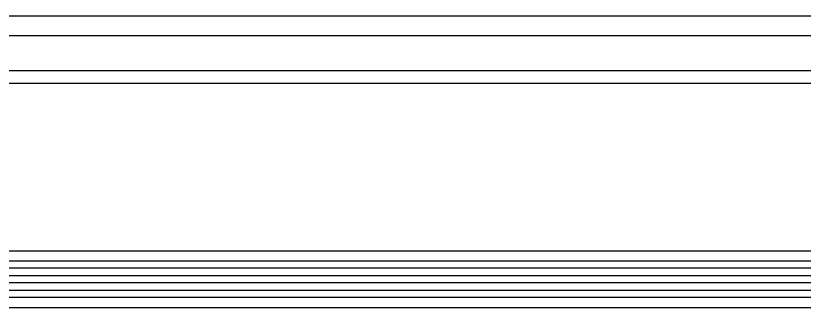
# Model space of a CAD drawing. Extents: x 1548 to 1929, y -174 to 95.
# Drawn here: x 1636.48 to 1644.64, y 52.56 to 55.68 of the extents above; entities that cross this region are included whole.
import ezdxf

# ---------------------------------------------------------------- set-up
doc = ezdxf.new("R2010")
doc.units = 0
doc.layers.add('gbr-dxf_layer0', color=7, linetype='Continuous')
doc.layers.add('gbr-outline-dxf_layer1', color=2, linetype='Continuous')

msp = doc.modelspace()

# ---------------------------------------------------------------- linework, layer by layer
at = {"layer": 'gbr-dxf_layer0'}
for p, q in [((1636.0643, 53.137), (1664.3678, 53.137)), ((1664.3664, 53.0608), (1636.0625, 53.0608)), ((1636.0628, 52.9846), (1664.4251, 52.9846)), ((1664.4265, 52.9084), (1636.0641, 52.9084)), ((1636.0673, 52.8322), (1664.4756, 52.8322)), ((1664.477, 52.756), (1636.0648, 52.756)), ((1636.0648, 52.6542), (1664.3457, 52.6542))]:
    msp.add_line(p, q, dxfattribs=at)
at = {"layer": 'gbr-dxf_layer0', "linetype": 'Continuous'}
for points in [[(1584.3299, 51.7428), (1584.3299, 54.6766, -0.414217), (1585.1264, 55.4731), (1606.6578, 55.4731, -0.202307), (1617.3278, 50.9715, 0.202316), (1618.548, 50.4566), (1624.0479, 50.4566, 0.202311), (1625.2681, 50.9715, -0.202307), (1635.9381, 55.4731), (1666.9465, 55.4731, -0.414216), (1667.743, 54.6766), (1667.743, 46.8113, -0.038221), (1667.7432, 46.8055), (1667.7432, 43.6418)], [(1667.3744, 54.7837, -0.055334), (1667.3558, 54.8182), (1667.083, 55.0912, 0.199154), (1667.0476, 55.1058), (1636.0623, 55.1058, 0.067006), (1632.2203, 54.5884)], [(1630.0143, 53.6471, 0.011318), (1630.0237, 53.6509, -0.002759), (1630.1675, 53.7164), (1630.5076, 53.7649), (1630.7522, 53.9636, -0.025177), (1632.1245, 54.4296), (1632.1538, 54.4378), (1632.1977, 54.4502), (1632.215, 54.4548), (1632.2307, 54.4591), (1632.2668, 54.4591), (1632.28, 54.4726, -0.066536), (1636.0623, 54.9783), (1666.9948, 54.9783, -0.198899), (1667.0301, 54.9636), (1667.2328, 54.761, -0.198831), (1667.2474, 54.7257), (1667.2474, 53.993, 0.308722), (1667.0694, 53.7322, 0.144079), (1667.1141, 53.5805, -0.107532), (1667.1207, 53.5504, -0.037371), (1667.1199, 53.5397)], [(1664.8334, 53.4093, 0.067841), (1664.7315, 53.3954), (1664.7247, 53.3936), (1664.5482, 53.3936, 0.196906), (1664.3886, 53.3268), (1664.3323, 53.2704, -0.047957), (1664.2718, 53.2389), (1636.0623, 53.2389, 0.202307), (1626.9926, 49.4125, -0.202284), (1624.1723, 48.2224), (1618.672, 48.2224, -0.202256), (1615.852, 49.4119)]]:
    msp.add_lwpolyline(points, format="xyb", dxfattribs=at)
at = {"layer": 'gbr-outline-dxf_layer1', "linetype": 'Continuous'}
msp.add_lwpolyline([(1584.1264, 43.0766), (1584.1264, 54.6765, -0.414215), (1585.1264, 55.6765), (1606.6575, 55.6765, -0.202321), (1617.474, 51.113, 0.202214), (1618.548, 50.66), (1624.0479, 50.66, 0.202309), (1625.1223, 51.1134, -0.202312), (1635.9384, 55.6765), (1666.9464, 55.6765, -0.414215), (1667.9464, 54.6765), (1667.9464, 43.0766, -0.414215), (1666.9464, 42.0766), (1636.3529, 42.0766, 0.196013), (1634.6051, 41.3639, -0.196007), (1624.0479, 37.0601), (1618.548, 37.0601, -0.196007), (1607.9907, 41.3639, 0.196009), (1606.243, 42.0766), (1585.1264, 42.0766, -0.414215)], format="xyb", close=True, dxfattribs=at)

doc.saveas('drawing.dxf')
